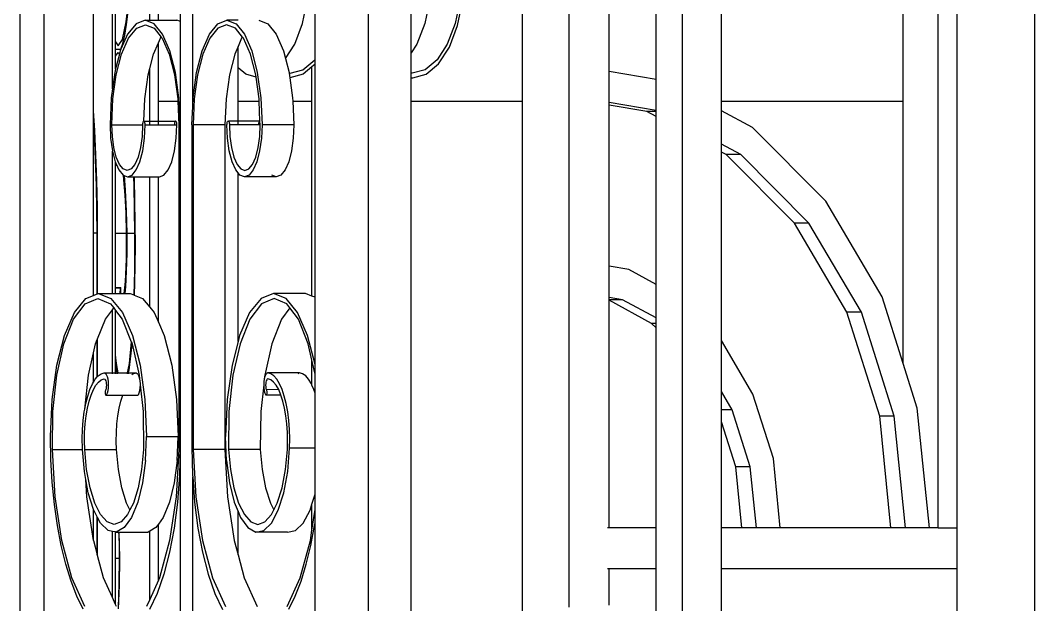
# Model space of a CAD drawing. Header units: millimetres. Extents: x 173236 to 801264, y -94969 to 615039.
# Drawn here: x 444954.6 to 445213.3, y -2252.3 to -2103.2 of the extents above; entities that cross this region are included whole.
import ezdxf

# ---------------------------------------------------------------- set-up
doc = ezdxf.new("R2010")
doc.units = ezdxf.units.MM
doc.header["$MEASUREMENT"] = 0
doc.layers.add('VOX-A-STAIRS-STEPS', color=140, linetype='Continuous')
doc.layers.add('VOX-A-WALL-PATT', color=233, linetype='Continuous')

# ---------------------------------------------------------------- blocks, each defined once
blk = doc.blocks.new('SSS')
at = {"layer": 'VOX-A-WALL-PATT'}
for p, q in [((383261.63, -3131.71), (383261.63, -2217.67)), ((383279.08, -2544.3), (383279.08, -2260.24)), ((383288.59, -2526.8), (383288.59, -2276.46)), ((383299.55, -2548.8), (383299.55, -2295.14)), ((383255.58, -2547.44), (383255.58, -2347.44)), ((383344.41, -3280.85), (383344.41, -2355.42)), ((383395.58, -2676.47), (383395.58, -2407.73)), ((383405.77, -2539.84), (383405.77, -2417.85)), ((383417.76, -2541.9), (383417.76, -2429.63)), ((383424.52, -2700.73), (383424.52, -2434.82)), ((383434.44, -2547.44), (383434.44, -2442.42)), ((383383.71, -2547.44), (383383.71, -2464.79)), ((383290.81, -2526.8), (383290.81, -2467.7)), ((383296.4, -2527.14), (383296.4, -2471.13)), ((383480.78, -2547.44), (383480.78, -2477.94)), ((383489.68, -2656.25), (383489.68, -2484.77)), ((383494.58, -2656.25), (383494.58, -2491.42)), ((383514.34, -3297.44), (383514.34, -2504.56)), ((383279.89, -2532.3), (383279.89, -2508.23)), ((383330.77, -2536.82), (383330.77, -2514.84)), ((383355.3, -2535.12), (383355.3, -2515.79)), ((383274.24, -2549.94), (383274.24, -2518.35)), ((383282.59, -2527.17), (383283.44, -2519.89)), ((383327.6, -2527.58), (383328.86, -2521.44)), ((383360.04, -2521.44), (383358.77, -2527.58)), ((383367.78, -2521.44), (383366.51, -2527.58)), ((383367.12, -2528.17), (383368.44, -2521.74)), ((383282.68, -2527.87), (383283.11, -2524.57)), ((383281.61, -2531.73), (383282.59, -2527.17)), ((383282.23, -2530.58), (383282.68, -2527.87)), ((383285.09, -2527.71), (383282.93, -2530.37)), ((383287.41, -2526.8), (383285.09, -2527.71)), ((383285.26, -2528.83), (383287.48, -2527.96)), ((383289.72, -2527.71), (383287.41, -2526.8)), ((383287.41, -2526.8), (383288.59, -2526.8)), ((383287.48, -2527.96), (383289.69, -2528.83)), ((383288.59, -2526.8), (383290.81, -2526.8)), ((383291.88, -2530.37), (383289.72, -2527.71)), ((383290.81, -2526.8), (383295.51, -2526.8)), ((383296.4, -2527.14), (383295.51, -2526.8)), ((383296.4, -2553.45), (383296.4, -2527.14)), ((383303.81, -2530.37), (383305.97, -2527.71)), ((383305.97, -2527.71), (383308.29, -2526.8)), ((383308.21, -2527.96), (383306, -2528.83)), ((383310.43, -2528.83), (383308.21, -2527.96)), ((383308.29, -2526.8), (383310.6, -2527.71)), ((383311.13, -2526.8), (383308.29, -2526.8)), ((383310.6, -2527.71), (383312.76, -2530.37)), ((383316.39, -2526.8), (383318.71, -2527.71)), ((383318.71, -2527.71), (383320.87, -2530.37)), ((383325.59, -2532.86), (383327.6, -2527.58)), ((383358.77, -2527.58), (383356.76, -2532.86)), ((383366.51, -2527.58), (383364.5, -2532.86)), ((383282.93, -2530.37), (383281.26, -2534.14)), ((383281.76, -2532.69), (383282.23, -2530.58)), ((383283.2, -2531.38), (383285.26, -2528.83)), ((383289.69, -2528.83), (383291.53, -2531.1)), ((383293.73, -2534.6), (383291.88, -2530.37)), ((383301.96, -2534.6), (383303.81, -2530.37)), ((383306, -2528.83), (383303.94, -2531.38)), ((383312.27, -2531.1), (383310.43, -2528.83)), ((383312.76, -2530.37), (383314.61, -2534.6)), ((383320.87, -2530.37), (383322.72, -2534.6)), ((383365.02, -2533.69), (383367.12, -2528.17)), ((383279.89, -2532.3), (383280.56, -2533.28)), ((383279.89, -2534.14), (383279.89, -2532.3)), ((383280.56, -2533.28), (383281.61, -2531.73)), ((383281.26, -2534.14), (383281.76, -2532.69)), ((383281.43, -2535.43), (383283.2, -2531.38)), ((383289.53, -2535.43), (383290.81, -2532.52)), ((383290.81, -2532.52), (383291.31, -2531.38)), ((383290.81, -2547.44), (383290.81, -2532.52)), ((383291.31, -2531.38), (383291.53, -2531.1)), ((383291.53, -2531.1), (383291.76, -2531.38)), ((383291.76, -2531.38), (383293.53, -2535.43)), ((383303.94, -2531.38), (383302.17, -2535.43)), ((383312.04, -2531.38), (383311.13, -2533.47)), ((383312.27, -2531.1), (383312.04, -2531.38)), ((383312.49, -2531.38), (383312.27, -2531.1)), ((383314.26, -2535.43), (383312.49, -2531.38)), ((383323.21, -2536.53), (383325.59, -2532.86)), ((383356.76, -2532.86), (383355.3, -2535.12)), ((383364.5, -2532.86), (383361.88, -2536.91)), ((383279.89, -2534.14), (383281.26, -2534.14)), ((383279.89, -2535.99), (383279.89, -2534.14)), ((383279.89, -2535.99), (383280.56, -2535)), ((383280.86, -2535.46), (383279.89, -2539.22)), ((383280.07, -2540.7), (383281.43, -2535.43)), ((383280.56, -2535), (383280.86, -2535.46)), ((383281.08, -2534.6), (383280.86, -2535.46)), ((383281.26, -2534.14), (383281.08, -2534.6)), ((383288.59, -2539.09), (383289.53, -2535.43)), ((383293.53, -2535.43), (383294.89, -2540.7)), ((383295.15, -2540.12), (383293.73, -2534.6)), ((383300.54, -2540.12), (383301.96, -2534.6)), ((383302.17, -2535.43), (383300.81, -2540.7)), ((383310.27, -2535.43), (383308.91, -2540.7)), ((383311.13, -2533.47), (383310.27, -2535.43)), ((383311.13, -2538.93), (383311.13, -2533.47)), ((383315.62, -2540.7), (383314.26, -2535.43)), ((383314.61, -2534.6), (383316.03, -2540.12)), ((383322.72, -2534.6), (383323.21, -2536.53)), ((383355.3, -2540.26), (383355.3, -2535.12)), ((383362.28, -2537.92), (383365.02, -2533.69)), ((383279.89, -2539.22), (383279.89, -2535.99)), ((383323.21, -2536.53), (383324.14, -2540.12)), ((383327.66, -2539.46), (383330.71, -2536.91)), ((383330.77, -2538.03), (383329.96, -2538.7)), ((383330.71, -2536.91), (383330.77, -2536.82)), ((383330.77, -2538.03), (383330.77, -2536.82)), ((383330.77, -2597.46), (383330.77, -2538.03)), ((383361.88, -2536.91), (383358.83, -2539.46)), ((383359.09, -2540.58), (383362.28, -2537.92)), ((383279.66, -2540.12), (383279.08, -2544.3)), ((383279.22, -2546.85), (383280.07, -2540.7)), ((383279.89, -2539.22), (383279.66, -2540.12)), ((383287.32, -2546.85), (383288.18, -2540.7)), ((383288.18, -2540.7), (383288.59, -2539.09)), ((383288.59, -2552.5), (383288.59, -2539.09)), ((383294.89, -2540.7), (383295.74, -2546.85)), ((383296.05, -2546.55), (383295.15, -2540.12)), ((383299.65, -2546.55), (383300.54, -2540.12)), ((383300.81, -2540.7), (383299.95, -2546.85)), ((383308.91, -2540.7), (383308.06, -2546.85)), ((383313.11, -2540.58), (383311.13, -2538.93)), ((383311.13, -2547.44), (383311.13, -2538.93)), ((383315.7, -2541.27), (383313.11, -2540.58)), ((383315.7, -2541.27), (383315.62, -2540.7)), ((383316.03, -2540.12), (383316.93, -2546.55)), ((383324.14, -2540.12), (383324.16, -2540.27)), ((383324.16, -2540.27), (383324.38, -2540.33)), ((383324.16, -2540.27), (383324.33, -2541.48)), ((383327.7, -2540.58), (383324.33, -2541.48)), ((383324.38, -2540.33), (383327.66, -2539.46)), ((383329.96, -2538.7), (383327.7, -2540.58)), ((383329.96, -2547.44), (383329.96, -2538.7)), ((383355.56, -2540.33), (383355.3, -2540.26)), ((383355.3, -2541.4), (383355.3, -2540.26)), ((383358.83, -2539.46), (383355.56, -2540.33)), ((383355.66, -2541.49), (383359.09, -2540.58)), ((383417.76, -2541.9), (383405.77, -2539.84)), ((383405.77, -2547.79), (383405.77, -2539.84)), ((383316.48, -2546.85), (383315.7, -2541.27)), ((383324.33, -2541.48), (383325.03, -2546.55)), ((383355.3, -2541.4), (383355.66, -2541.49)), ((383355.3, -2541.49), (383355.3, -2541.4)), ((383355.3, -2541.49), (383355.66, -2541.49)), ((383355.3, -2547.44), (383355.3, -2541.49)), ((383417.76, -2549.85), (383417.76, -2541.9)), ((383279.08, -2544.3), (383278.77, -2546.55)), ((383255.58, -2985.86), (383255.58, -2547.44)), ((383278.77, -2546.55), (383278.46, -2553.45)), ((383278.92, -2553.45), (383279.22, -2546.85)), ((383287.09, -2552.5), (383287.32, -2546.85)), ((383290.81, -2547.44), (383295.77, -2547.44)), ((383290.81, -2552.5), (383290.81, -2547.44)), ((383295.74, -2546.85), (383295.77, -2547.44)), ((383295.77, -2547.44), (383296.03, -2553.45)), ((383296.35, -2553.45), (383296.05, -2546.55)), ((383299.55, -2548.8), (383299.65, -2546.55)), ((383299.95, -2546.85), (383299.66, -2553.45)), ((383308.06, -2546.85), (383307.77, -2553.45)), ((383311.13, -2547.44), (383316.5, -2547.44)), ((383311.13, -2552.5), (383311.13, -2547.44)), ((383316.5, -2547.44), (383316.48, -2546.85)), ((383316.71, -2552.5), (383316.5, -2547.44)), ((383316.93, -2546.55), (383317.23, -2553.45)), ((383325.03, -2546.55), (383325.07, -2547.44)), ((383325.07, -2547.44), (383329.96, -2547.44)), ((383325.07, -2547.44), (383325.34, -2553.45)), ((383329.96, -2597.15), (383329.96, -2547.44)), ((383355.3, -2547.44), (383383.71, -2547.44)), ((383355.3, -2719.11), (383355.3, -2547.44)), ((383383.71, -2685.9), (383383.71, -2547.44)), ((383417.76, -2549.85), (383405.77, -2547.79)), ((383405.77, -2548.43), (383405.77, -2547.79)), ((383415.35, -2550.08), (383405.77, -2548.43)), ((383405.77, -2589.54), (383405.77, -2548.43)), ((383434.44, -2547.44), (383480.78, -2547.44)), ((383434.44, -2549.87), (383434.44, -2547.44)), ((383480.78, -2614.36), (383480.78, -2547.44)), ((383274.58, -2554.93), (383274.24, -2549.94)), ((383274.24, -2553.13), (383274.24, -2549.94)), ((383299.34, -2553.45), (383299.55, -2548.8)), ((383417.76, -2551.38), (383415.35, -2550.08)), ((383417.76, -2550.08), (383415.35, -2550.08)), ((383417.76, -2550.08), (383417.76, -2549.85)), ((383417.76, -2551.38), (383417.76, -2550.08)), ((383442.38, -2554.17), (383434.44, -2549.87)), ((383434.44, -2558.4), (383434.44, -2549.87)), ((383274.58, -2557.92), (383274.24, -2553.13)), ((383274.24, -2581.13), (383274.24, -2553.13)), ((383278.46, -2553.45), (383278.61, -2556.89)), ((383278.92, -2553.45), (383286.77, -2553.45)), ((383279.06, -2556.47), (383278.92, -2553.45)), ((383286.77, -2553.45), (383286.63, -2556.47)), ((383286.78, -2553.2), (383286.77, -2553.45)), ((383286.81, -2552.97), (383286.78, -2553.2)), ((383286.86, -2552.77), (383286.81, -2552.97)), ((383286.93, -2552.62), (383286.86, -2552.77)), ((383287, -2552.53), (383286.93, -2552.62)), ((383287.09, -2552.5), (383287, -2552.53)), ((383287.17, -2552.53), (383287.09, -2552.5)), ((383287.25, -2552.62), (383287.17, -2552.53)), ((383287.17, -2552.53), (383288.59, -2552.53)), ((383287.31, -2552.77), (383287.25, -2552.62)), ((383287.25, -2556.89), (383287.41, -2553.45)), ((383287.36, -2552.97), (383287.31, -2552.77)), ((383287.4, -2553.2), (383287.36, -2552.97)), ((383287.41, -2553.45), (383287.4, -2553.2)), ((383287.41, -2553.45), (383288.59, -2553.45)), ((383288.59, -2553.45), (383288.59, -2552.53)), ((383288.59, -2552.53), (383290.81, -2552.53)), ((383288.59, -2553.45), (383290.81, -2553.45)), ((383290.81, -2553.45), (383290.81, -2552.53)), ((383290.81, -2552.53), (383295.11, -2552.53)), ((383290.81, -2553.45), (383294.87, -2553.45)), ((383294.88, -2553.2), (383294.87, -2553.45)), ((383294.87, -2553.45), (383295.51, -2553.45)), ((383294.92, -2552.97), (383294.88, -2553.2)), ((383294.97, -2552.77), (383294.92, -2552.97)), ((383295.03, -2552.62), (383294.97, -2552.77)), ((383295.11, -2552.53), (383295.03, -2552.62)), ((383295.11, -2552.53), (383295.19, -2552.5)), ((383295.28, -2552.53), (383295.19, -2552.5)), ((383295.35, -2552.62), (383295.28, -2552.53)), ((383295.42, -2552.77), (383295.35, -2552.62)), ((383295.36, -2556.89), (383295.51, -2553.45)), ((383295.47, -2552.97), (383295.42, -2552.77)), ((383295.5, -2553.2), (383295.47, -2552.97)), ((383295.51, -2553.45), (383295.5, -2553.2)), ((383296.03, -2553.45), (383296.03, -2636.3)), ((383296.35, -2553.45), (383296.35, -2635.81)), ((383296.35, -2553.45), (383296.4, -2553.45)), ((383296.4, -2635.81), (383296.4, -2553.45)), ((383299.34, -2553.45), (383299.34, -2635.81)), ((383299.66, -2553.45), (383299.66, -2636.3)), ((383307.77, -2553.45), (383299.66, -2553.45)), ((383307.77, -2553.45), (383307.77, -2636.3)), ((383308.29, -2553.45), (383308.3, -2553.2)), ((383308.44, -2556.89), (383308.29, -2553.45)), ((383308.3, -2553.2), (383308.33, -2552.97)), ((383308.33, -2552.97), (383308.38, -2552.77)), ((383308.38, -2552.77), (383308.45, -2552.62)), ((383308.45, -2552.62), (383308.52, -2552.53)), ((383308.52, -2552.53), (383308.61, -2552.5)), ((383308.61, -2552.5), (383308.69, -2552.53)), ((383308.69, -2552.53), (383308.77, -2552.62)), ((383311.13, -2552.53), (383308.69, -2552.53)), ((383308.77, -2552.62), (383308.83, -2552.77)), ((383308.83, -2552.77), (383308.88, -2552.97)), ((383308.88, -2552.97), (383308.91, -2553.2)), ((383308.91, -2553.2), (383308.93, -2553.45)), ((383308.93, -2553.45), (383309.06, -2556.47)), ((383311.13, -2553.45), (383308.93, -2553.45)), ((383311.13, -2553.45), (383311.13, -2552.53)), ((383316.63, -2552.53), (383311.13, -2552.53)), ((383316.39, -2553.45), (383311.13, -2553.45)), ((383316.39, -2553.45), (383316.4, -2553.2)), ((383316.77, -2553.45), (383316.39, -2553.45)), ((383316.4, -2553.2), (383316.44, -2552.97)), ((383316.44, -2552.97), (383316.49, -2552.77)), ((383316.49, -2552.77), (383316.55, -2552.62)), ((383316.55, -2552.62), (383316.63, -2552.53)), ((383316.63, -2552.53), (383316.71, -2552.5)), ((383316.64, -2556.47), (383316.77, -2553.45)), ((383316.77, -2553.45), (383316.71, -2552.5)), ((383317.23, -2553.45), (383317.08, -2556.89)), ((383325.34, -2553.45), (383317.23, -2553.45)), ((383325.34, -2553.45), (383325.19, -2556.89)), ((383417.76, -2594.18), (383417.76, -2551.38)), ((383274.88, -2561.08), (383274.58, -2554.93)), ((383279.45, -2559.29), (383279.06, -2556.47)), ((383286.63, -2556.47), (383286.24, -2559.29)), ((383309.06, -2556.47), (383309.45, -2559.29)), ((383316.24, -2559.29), (383316.64, -2556.47)), ((383461.05, -2572.9), (383442.38, -2554.17)), ((383275.01, -2569.07), (383274.58, -2557.92)), ((383278.61, -2556.89), (383279.06, -2560.11)), ((383286.81, -2560.11), (383287.25, -2556.89)), ((383294.91, -2560.11), (383295.36, -2556.89)), ((383308.89, -2560.11), (383308.44, -2556.89)), ((383317.08, -2556.89), (383316.63, -2560.11)), ((383325.19, -2556.89), (383324.74, -2560.11)), ((383439.33, -2561.06), (383434.44, -2558.4)), ((383434.44, -2560.41), (383434.44, -2558.4)), ((383275.1, -2567.68), (383274.88, -2561.08)), ((383279.06, -2560.11), (383279.08, -2560.18)), ((383279.08, -2596.49), (383279.08, -2560.18)), ((383279.08, -2560.18), (383279.77, -2562.87)), ((383280.07, -2561.71), (383279.45, -2559.29)), ((383280.88, -2563.56), (383280.07, -2561.71)), ((383285.62, -2561.71), (383284.81, -2563.56)), ((383286.24, -2559.29), (383285.62, -2561.71)), ((383286.1, -2562.87), (383286.81, -2560.11)), ((383294.2, -2562.87), (383294.91, -2560.11)), ((383309.6, -2562.87), (383308.89, -2560.11)), ((383309.45, -2559.29), (383310.07, -2561.71)), ((383310.07, -2561.71), (383310.89, -2563.56)), ((383314.81, -2563.56), (383315.62, -2561.71)), ((383315.62, -2561.71), (383316.24, -2559.29)), ((383316.63, -2560.11), (383315.92, -2562.87)), ((383324.74, -2560.11), (383324.03, -2562.87)), ((383435.62, -2561.06), (383434.44, -2560.41)), ((383434.44, -2608.52), (383434.44, -2560.41)), ((383453.04, -2578.53), (383435.62, -2561.06)), ((383439.33, -2561.06), (383435.62, -2561.06)), ((383456.75, -2578.53), (383439.33, -2561.06)), ((383279.77, -2562.87), (383279.89, -2563.14)), ((383279.89, -2564), (383279.89, -2563.14)), ((383279.89, -2563.14), (383280.02, -2563.44)), ((383279.89, -2564), (383280.02, -2563.44)), ((383279.89, -2581.13), (383279.89, -2564)), ((383280.02, -2563.44), (383280.7, -2564.98)), ((383281.83, -2564.73), (383280.88, -2563.56)), ((383284.81, -2563.56), (383283.86, -2564.73)), ((383285.17, -2564.98), (383286.1, -2562.87)), ((383293.28, -2564.98), (383294.2, -2562.87)), ((383310.52, -2564.98), (383309.6, -2562.87)), ((383310.89, -2563.56), (383311.83, -2564.73)), ((383313.86, -2564.73), (383314.81, -2563.56)), ((383315.92, -2562.87), (383315, -2564.98)), ((383324.03, -2562.87), (383323.1, -2564.98)), ((383280.7, -2564.98), (383281.78, -2566.32)), ((383281.78, -2566.32), (383281.93, -2567.47)), ((383281.78, -2566.32), (383282.06, -2566.43)), ((383282.85, -2565.13), (383281.83, -2564.73)), ((383282.06, -2566.43), (383282.36, -2570.13)), ((383282.06, -2566.43), (383282.93, -2566.77)), ((383283.86, -2564.73), (383282.85, -2565.13)), ((383282.93, -2566.77), (383284.09, -2566.32)), ((383282.93, -2566.77), (383284.45, -2566.77)), ((383284.09, -2566.32), (383285.17, -2564.98)), ((383284.45, -2566.77), (383284.54, -2569.07)), ((383284.45, -2566.77), (383284.57, -2566.77)), ((383284.57, -2566.77), (383284.59, -2567.14)), ((383284.57, -2566.77), (383288.59, -2566.77)), ((383288.59, -2599.98), (383288.59, -2566.77)), ((383288.59, -2566.77), (383290.81, -2566.77)), ((383290.81, -2603.84), (383290.81, -2566.77)), ((383290.81, -2566.77), (383291.04, -2566.77)), ((383291.04, -2566.77), (383292.2, -2566.32)), ((383292.2, -2566.32), (383293.28, -2564.98)), ((383311.13, -2565.73), (383310.52, -2564.98)), ((383311.13, -2608.76), (383311.13, -2565.73)), ((383311.6, -2566.32), (383311.13, -2565.73)), ((383312.76, -2566.77), (383311.6, -2566.32)), ((383311.83, -2564.73), (383312.85, -2565.13)), ((383313.92, -2566.32), (383312.76, -2566.77)), ((383320.87, -2566.77), (383312.76, -2566.77)), ((383312.85, -2565.13), (383313.86, -2564.73)), ((383315, -2564.98), (383313.92, -2566.32)), ((383320.87, -2566.77), (383319.71, -2566.32)), ((383322.02, -2566.32), (383320.87, -2566.77)), ((383323.1, -2564.98), (383322.02, -2566.32)), ((383275.19, -2581.13), (383275.01, -2569.07)), ((383275.23, -2574.57), (383275.1, -2567.68)), ((383281.93, -2567.47), (383282.24, -2571.37)), ((383284.54, -2569.07), (383284.72, -2581.13)), ((383284.59, -2567.14), (383284.73, -2572.78)), ((383282.24, -2571.37), (383282.47, -2576.01)), ((383282.36, -2570.13), (383282.61, -2575.51)), ((383275.27, -2581.62), (383275.23, -2574.57)), ((383284.73, -2572.78), (383284.82, -2578.57)), ((383475.38, -2597.32), (383461.05, -2572.9)), ((383282.47, -2576.01), (383282.59, -2581.13)), ((383282.61, -2575.51), (383282.74, -2581.13)), ((383284.82, -2578.57), (383284.85, -2584.44)), ((383466.4, -2601.29), (383453.04, -2578.53)), ((383456.75, -2578.53), (383453.04, -2578.53)), ((383470.11, -2601.29), (383456.75, -2578.53)), ((383275.19, -2581.13), (383274.24, -2581.13)), ((383274.24, -2596.99), (383274.24, -2581.13)), ((383275.19, -2596.61), (383275.19, -2581.13)), ((383275.27, -2596.58), (383275.27, -2581.62)), ((383279.89, -2581.13), (383282.59, -2581.13)), ((383279.89, -2594.99), (383279.89, -2581.13)), ((383282.59, -2581.13), (383282.61, -2583.31)), ((383282.74, -2581.13), (383284.72, -2581.13)), ((383282.74, -2581.13), (383282.74, -2581.44)), ((383282.74, -2581.44), (383282.75, -2583.83)), ((383284.72, -2581.13), (383284.69, -2590.83)), ((383282.61, -2583.31), (383282.6, -2585.5)), ((383282.75, -2583.83), (383282.74, -2586.21)), ((383284.85, -2584.44), (383284.74, -2593.89)), ((383282.6, -2585.5), (383282.56, -2587.65)), ((383282.74, -2586.21), (383282.69, -2588.54)), ((383282.5, -2589.72), (383282.41, -2591.67)), ((383282.56, -2587.65), (383282.5, -2589.72)), ((383282.69, -2588.54), (383282.62, -2590.77)), ((383410.79, -2590.41), (383405.77, -2589.54)), ((383405.77, -2597.5), (383405.77, -2589.54)), ((383282.41, -2591.67), (383282.3, -2593.45)), ((383282.62, -2590.77), (383282.52, -2592.86)), ((383284.69, -2590.83), (383284.52, -2596.86)), ((383417.76, -2594.18), (383410.79, -2590.41)), ((383279.89, -2594.99), (383281.18, -2594.99)), ((383279.89, -2595.01), (383279.89, -2594.99)), ((383279.89, -2595.01), (383281.17, -2595.01)), ((383279.89, -2596.49), (383279.89, -2595.01)), ((383281.11, -2595.49), (383281.17, -2595.01)), ((383281.18, -2594.99), (383281.17, -2595.01)), ((383281.2, -2595.01), (383281.18, -2594.99)), ((383281.22, -2595.08), (383281.2, -2595.01)), ((383281.23, -2595.19), (383281.22, -2595.08)), ((383281.24, -2595.34), (383281.23, -2595.19)), ((383281.25, -2595.51), (383281.24, -2595.34)), ((383282.17, -2595.04), (383282.02, -2596.41)), ((383282.3, -2593.45), (383282.17, -2595.04)), ((383282.39, -2594.77), (383282.25, -2596.46)), ((383282.52, -2592.86), (383282.39, -2594.77)), ((383284.74, -2593.89), (383284.63, -2596.9)), ((383417.76, -2602.72), (383417.76, -2594.18)), ((383269.37, -2601.38), (383272.33, -2597.74)), ((383272.14, -2599.09), (383275.37, -2597.74)), ((383272.33, -2597.74), (383274.24, -2596.99)), ((383274.24, -2596.99), (383275.19, -2596.61)), ((383275.19, -2596.61), (383275.27, -2596.58)), ((383275.27, -2596.58), (383275.5, -2596.49)), ((383275.37, -2597.74), (383278.6, -2599.09)), ((383275.5, -2596.49), (383278.67, -2597.74)), ((383275.5, -2596.49), (383279.08, -2596.49)), ((383278.67, -2597.74), (383281.62, -2601.38)), ((383279.08, -2596.49), (383279.89, -2596.49)), ((383279.89, -2596.49), (383281.06, -2596.49)), ((383281.06, -2596.49), (383281.07, -2596.12)), ((383281.06, -2596.49), (383281.2, -2596.49)), ((383281.07, -2596.12), (383281.11, -2595.49)), ((383281.2, -2596.4), (383281.22, -2596.33)), ((383281.2, -2596.49), (383281.2, -2596.4)), ((383281.2, -2596.49), (383282.01, -2596.49)), ((383281.22, -2596.33), (383281.23, -2596.21)), ((383281.23, -2596.21), (383281.24, -2596.06)), ((383281.24, -2596.06), (383281.25, -2595.89)), ((383281.25, -2595.7), (383281.25, -2595.51)), ((383281.25, -2595.89), (383281.25, -2595.7)), ((383282.02, -2596.41), (383282.01, -2596.49)), ((383282.01, -2596.49), (383282.24, -2596.49)), ((383282.25, -2596.46), (383282.24, -2596.49)), ((383282.24, -2596.49), (383283.6, -2596.49)), ((383283.6, -2596.49), (383284.52, -2596.86)), ((383284.52, -2596.86), (383284.63, -2596.9)), ((383284.63, -2596.9), (383286.77, -2597.74)), ((383286.77, -2597.74), (383288.59, -2599.98)), ((383317.02, -2597.74), (383314.07, -2601.38)), ((383320.2, -2596.49), (383317.02, -2597.74)), ((383320.32, -2597.74), (383317.09, -2599.09)), ((383323.37, -2597.74), (383320.2, -2596.49)), ((383328.3, -2596.49), (383320.2, -2596.49)), ((383323.55, -2599.09), (383320.32, -2597.74)), ((383326.32, -2601.38), (383323.37, -2597.74)), ((383329.96, -2597.15), (383328.3, -2596.49)), ((383330.77, -2597.46), (383329.96, -2597.15)), ((383330.77, -2614.59), (383330.77, -2597.46)), ((383409.22, -2598.09), (383405.77, -2597.5)), ((383405.77, -2598.09), (383405.77, -2597.5)), ((383480.78, -2614.36), (383475.38, -2597.32)), ((383269.17, -2603.05), (383272.14, -2599.09)), ((383278.6, -2599.09), (383279.43, -2600.19)), ((383279.08, -2600.65), (383279.43, -2600.19)), ((383279.43, -2600.19), (383279.89, -2600.81)), ((383288.59, -2599.98), (383289.73, -2601.38)), ((383317.09, -2599.09), (383314.12, -2603.05)), ((383324.37, -2600.19), (383322.22, -2603.05)), ((383324.37, -2600.19), (383323.55, -2599.09)), ((383326.53, -2603.05), (383324.37, -2600.19)), ((383409.22, -2598.09), (383405.77, -2598.09)), ((383405.77, -2598.23), (383405.77, -2598.09)), ((383416.61, -2604.11), (383405.77, -2598.23)), ((383405.77, -2656.25), (383405.77, -2598.23)), ((383417.76, -2602.72), (383409.22, -2598.09)), ((383266.67, -2609.3), (383269.17, -2603.05)), ((383266.84, -2607.18), (383269.37, -2601.38)), ((383275.27, -2608.06), (383277.27, -2603.05)), ((383277.27, -2603.05), (383279.08, -2600.65)), ((383279.08, -2616.75), (383279.08, -2600.65)), ((383279.89, -2612.14), (383279.89, -2600.81)), ((383279.89, -2600.81), (383281.58, -2603.05)), ((383281.58, -2603.05), (383283.89, -2608.85)), ((383281.62, -2601.38), (383284.16, -2607.18)), ((383289.73, -2601.38), (383290.81, -2603.84)), ((383314.07, -2601.38), (383311.53, -2607.18)), ((383314.12, -2603.05), (383311.62, -2609.3)), ((383322.22, -2603.05), (383319.73, -2609.3)), ((383328.86, -2607.18), (383326.32, -2601.38)), ((383329.02, -2609.3), (383326.53, -2603.05)), ((383417.76, -2604.11), (383417.76, -2602.72)), ((383474.8, -2627.8), (383466.4, -2601.29)), ((383470.11, -2601.29), (383466.4, -2601.29)), ((383478.51, -2627.8), (383470.11, -2601.29)), ((383290.81, -2603.84), (383292.27, -2607.18)), ((383417.76, -2604.11), (383416.61, -2604.11)), ((383417.76, -2605.26), (383416.61, -2604.11)), ((383417.76, -2605.26), (383417.76, -2604.11)), ((383417.76, -2656.25), (383417.76, -2605.26)), ((383264.89, -2614.74), (383266.84, -2607.18)), ((383274.78, -2609.3), (383275.19, -2608.26)), ((383275.19, -2608.26), (383275.27, -2608.06)), ((383275.19, -2617.78), (383275.19, -2608.26)), ((383275.27, -2617.68), (383275.27, -2608.06)), ((383284.16, -2607.18), (383286.11, -2614.74)), ((383292.27, -2607.18), (383294.21, -2614.74)), ((383311.53, -2607.18), (383311.13, -2608.76)), ((383330.77, -2614.59), (383328.86, -2607.18)), ((383264.86, -2617.36), (383266.67, -2609.3)), ((383274.24, -2611.67), (383274.78, -2609.3)), ((383283.92, -2610.25), (383283.27, -2616.05)), ((383283.89, -2608.85), (383283.32, -2614.38)), ((383283.89, -2608.85), (383284, -2609.12)), ((383284, -2609.12), (383283.92, -2610.25)), ((383284, -2609.12), (383284.07, -2609.3)), ((383284.07, -2609.3), (383285.89, -2617.36)), ((383311.13, -2608.76), (383309.59, -2614.74)), ((383311.62, -2609.3), (383309.8, -2617.36)), ((383319.73, -2609.3), (383317.91, -2617.36)), ((383329.96, -2613.48), (383329.02, -2609.3)), ((383442.45, -2622.17), (383434.44, -2608.52)), ((383434.44, -2621.47), (383434.44, -2608.52)), ((383272.96, -2617.36), (383274.24, -2611.67)), ((383274.24, -2619.09), (383274.24, -2611.67)), ((383280.12, -2614.38), (383279.89, -2612.14)), ((383279.89, -2614.11), (383279.89, -2612.14)), ((383263.67, -2623.54), (383264.89, -2614.74)), ((383280.11, -2616.05), (383279.89, -2614.11)), ((383279.89, -2616.75), (383279.89, -2614.11)), ((383280.26, -2616.75), (383280.11, -2616.05)), ((383280.58, -2616.75), (383280.12, -2614.38)), ((383283.32, -2614.38), (383282.86, -2616.75)), ((383283.27, -2616.05), (383283.12, -2616.75)), ((383286.11, -2614.74), (383287.33, -2623.54)), ((383294.21, -2614.74), (383295.44, -2623.54)), ((383309.59, -2614.74), (383308.36, -2623.54)), ((383329.96, -2619.85), (383329.96, -2613.48)), ((383330.77, -2617.04), (383329.96, -2613.48)), ((383330.77, -2617.04), (383330.77, -2614.59)), ((383484.38, -2625.75), (383480.78, -2614.36)), ((383263.86, -2626.6), (383264.86, -2617.36)), ((383272.02, -2626.01), (383272.96, -2617.36)), ((383274.24, -2619.09), (383274.68, -2618.37)), ((383274.68, -2618.37), (383275.19, -2617.78)), ((383275.19, -2617.78), (383275.27, -2617.68)), ((383275.27, -2617.68), (383275.43, -2617.51)), ((383275.43, -2617.51), (383276.21, -2616.96)), ((383275.53, -2619.08), (383276.24, -2618.54)), ((383276.21, -2616.96), (383277.01, -2616.75)), ((383276.24, -2618.54), (383276.97, -2618.3)), ((383276.97, -2618.3), (383277.12, -2618.34)), ((383277.01, -2616.75), (383277.27, -2616.86)), ((383277.01, -2616.75), (383279.08, -2616.75)), ((383277.12, -2618.34), (383277.25, -2618.49)), ((383277.25, -2618.49), (383277.36, -2618.74)), ((383277.27, -2616.86), (383277.52, -2617.16)), ((383277.52, -2617.16), (383277.73, -2617.64)), ((383277.73, -2617.64), (383277.89, -2618.27)), ((383277.89, -2618.27), (383277.99, -2619)), ((383279.08, -2616.96), (383279.08, -2616.75)), ((383279.08, -2616.75), (383279.89, -2616.75)), ((383279.89, -2616.75), (383280.26, -2616.75)), ((383279.89, -2616.96), (383279.89, -2616.75)), ((383280.3, -2616.96), (383280.26, -2616.75)), ((383280.26, -2616.75), (383280.58, -2616.75)), ((383280.62, -2616.96), (383280.58, -2616.75)), ((383280.58, -2616.75), (383282.86, -2616.75)), ((383282.86, -2616.75), (383282.82, -2616.96)), ((383282.86, -2616.75), (383283.12, -2616.75)), ((383283.12, -2616.75), (383283.08, -2616.96)), ((383283.12, -2616.75), (383285.11, -2616.75)), ((383284.03, -2617.16), (383284.31, -2616.96)), ((383284.31, -2616.96), (383285.11, -2616.75)), ((383285.11, -2616.75), (383285.38, -2616.86)), ((383285.38, -2616.86), (383285.62, -2617.16)), ((383285.62, -2617.16), (383285.83, -2617.64)), ((383285.83, -2617.64), (383285.98, -2618.22)), ((383285.89, -2617.36), (383285.98, -2618.22)), ((383285.98, -2618.22), (383286.12, -2619.47)), ((383309.8, -2617.36), (383308.8, -2626.6)), ((383317.8, -2618.27), (383317.7, -2619)), ((383317.82, -2618.22), (383317.8, -2618.27)), ((383317.91, -2617.36), (383317.82, -2618.22)), ((383317.97, -2617.64), (383317.82, -2618.22)), ((383318.18, -2617.16), (383317.97, -2617.64)), ((383318.42, -2616.86), (383318.18, -2617.16)), ((383318.45, -2618.49), (383318.33, -2618.74)), ((383318.69, -2616.75), (383318.42, -2616.86)), ((383318.58, -2618.34), (383318.45, -2618.49)), ((383318.72, -2618.3), (383318.58, -2618.34)), ((383326.79, -2616.75), (383318.69, -2616.75)), ((383319.48, -2616.96), (383318.69, -2616.75)), ((383319.45, -2618.54), (383318.72, -2618.3)), ((383320.16, -2619.08), (383319.45, -2618.54)), ((383320.27, -2617.51), (383319.48, -2616.96)), ((383321.01, -2618.37), (383320.27, -2617.51)), ((383321.71, -2619.53), (383321.01, -2618.37)), ((383326.53, -2616.86), (383326.44, -2616.96)), ((383326.79, -2616.75), (383326.53, -2616.86)), ((383327.59, -2616.96), (383326.79, -2616.75)), ((383328.37, -2617.51), (383327.59, -2616.96)), ((383329.12, -2618.37), (383328.37, -2617.51)), ((383329.82, -2619.53), (383329.12, -2618.37)), ((383330.77, -2621.88), (383330.77, -2617.04)), ((383272.77, -2622.66), (383273.34, -2620.97)), ((383273.34, -2620.97), (383273.98, -2619.53)), ((383273.64, -2622.39), (383274.21, -2621.02)), ((383273.98, -2619.53), (383274.24, -2619.09)), ((383274.21, -2621.02), (383274.85, -2619.91)), ((383274.85, -2619.91), (383275.53, -2619.08)), ((383277.28, -2621.22), (383277.24, -2621.37)), ((383277.33, -2621.1), (383277.28, -2621.22)), ((383277.39, -2621.03), (383277.33, -2621.1)), ((383277.36, -2618.74), (383277.45, -2619.07)), ((383277.47, -2620.68), (383277.39, -2621.03)), ((383277.45, -2619.07), (383277.51, -2619.45)), ((383277.52, -2620.29), (383277.47, -2620.68)), ((383277.51, -2619.45), (383277.53, -2619.87)), ((383277.53, -2619.87), (383277.52, -2620.29)), ((383277.99, -2620.57), (383277.89, -2621.31)), ((383277.99, -2619), (383278.03, -2619.79)), ((383278.03, -2619.79), (383277.99, -2620.57)), ((383286.1, -2620.57), (383286, -2621.31)), ((383286.13, -2619.79), (383286.1, -2620.57)), ((383286.12, -2619.47), (383286.13, -2619.79)), ((383286.13, -2619.79), (383286.89, -2626.6)), ((383317.67, -2619.79), (383316.91, -2626.6)), ((383317.7, -2619), (383317.67, -2619.79)), ((383317.67, -2619.79), (383317.7, -2620.57)), ((383317.7, -2620.57), (383317.8, -2621.31)), ((383318.18, -2619.45), (383318.16, -2619.87)), ((383318.16, -2619.87), (383318.17, -2620.29)), ((383318.17, -2620.29), (383318.22, -2620.68)), ((383318.24, -2619.07), (383318.18, -2619.45)), ((383318.22, -2620.68), (383318.31, -2621.03)), ((383318.33, -2618.74), (383318.24, -2619.07)), ((383321.48, -2621.02), (383318.31, -2621.03)), ((383318.31, -2621.03), (383318.36, -2621.1)), ((383318.36, -2621.1), (383318.41, -2621.22)), ((383318.41, -2621.22), (383318.45, -2621.37)), ((383320.84, -2619.91), (383320.16, -2619.08)), ((383321.48, -2621.02), (383320.84, -2619.91)), ((383322.05, -2622.39), (383321.48, -2621.02)), ((383322.35, -2620.97), (383321.71, -2619.53)), ((383322.92, -2622.66), (383322.35, -2620.97)), ((383329.96, -2619.85), (383329.82, -2619.53)), ((383330.46, -2620.97), (383329.96, -2619.85)), ((383330.77, -2621.88), (383330.46, -2620.97)), ((383263.25, -2632.99), (383263.67, -2623.54)), ((383272.29, -2624.57), (383272.77, -2622.66)), ((383273.13, -2623.98), (383273.64, -2622.39)), ((383277.22, -2621.54), (383277.21, -2621.73)), ((383277.21, -2621.73), (383277.22, -2621.92)), ((383277.24, -2621.37), (383277.22, -2621.54)), ((383277.22, -2621.92), (383277.24, -2622.09)), ((383277.24, -2622.09), (383277.28, -2622.24)), ((383277.28, -2622.24), (383277.33, -2622.35)), ((383277.33, -2622.35), (383277.39, -2622.42)), ((383277.39, -2622.42), (383277.45, -2622.44)), ((383277.45, -2622.44), (383277.52, -2622.42)), ((383277.73, -2621.93), (383277.52, -2622.42)), ((383277.52, -2622.42), (383281.73, -2622.42)), ((383277.89, -2621.31), (383277.73, -2621.93)), ((383281.24, -2623.98), (383281.73, -2622.42)), ((383281.73, -2622.42), (383285.5, -2622.42)), ((383285.5, -2622.42), (383285.56, -2622.44)), ((383285.56, -2622.44), (383285.62, -2622.42)), ((383285.83, -2621.93), (383285.62, -2622.42)), ((383286, -2621.31), (383285.83, -2621.93)), ((383287.33, -2623.54), (383287.75, -2632.99)), ((383295.44, -2623.54), (383295.85, -2632.99)), ((383308.36, -2623.54), (383307.95, -2632.99)), ((383317.8, -2621.31), (383317.97, -2621.93)), ((383317.97, -2621.93), (383318.18, -2622.42)), ((383318.24, -2622.44), (383318.18, -2622.42)), ((383318.31, -2622.42), (383318.24, -2622.44)), ((383318.36, -2622.35), (383318.31, -2622.42)), ((383322.07, -2622.42), (383318.31, -2622.42)), ((383322.07, -2622.44), (383318.31, -2622.42)), ((383318.41, -2622.24), (383318.36, -2622.35)), ((383318.45, -2622.09), (383318.41, -2622.24)), ((383318.45, -2621.37), (383318.48, -2621.54)), ((383318.47, -2621.92), (383318.45, -2622.09)), ((383318.48, -2621.73), (383318.47, -2621.92)), ((383318.48, -2621.54), (383318.48, -2621.73)), ((383322.07, -2622.42), (383322.05, -2622.39)), ((383322.07, -2622.44), (383322.07, -2622.42)), ((383322.56, -2623.98), (383322.07, -2622.44)), ((383323.4, -2624.57), (383322.92, -2622.66)), ((383330.77, -2635.99), (383330.77, -2621.88)), ((383437.18, -2626.15), (383434.44, -2621.47)), ((383434.44, -2626.15), (383434.44, -2621.47)), ((383447.66, -2638.61), (383442.45, -2622.17)), ((383271.9, -2626.66), (383272.02, -2626.01)), ((383272.02, -2626.01), (383272.29, -2624.57)), ((383272.37, -2627.71), (383272.71, -2625.76)), ((383272.71, -2625.76), (383273.13, -2623.98)), ((383280.47, -2627.71), (383280.81, -2625.76)), ((383280.81, -2625.76), (383281.24, -2623.98)), ((383322.99, -2625.76), (383322.56, -2623.98)), ((383323.32, -2627.71), (383322.99, -2625.76)), ((383323.79, -2626.66), (383323.4, -2624.57)), ((383437.18, -2626.15), (383434.44, -2626.15)), ((383434.44, -2629.19), (383434.44, -2626.15)), ((383441.78, -2640.67), (383437.18, -2626.15)), ((383487.46, -2656.25), (383484.38, -2625.75)), ((383263.75, -2636.3), (383263.86, -2626.6)), ((383271.44, -2631.22), (383271.62, -2628.89)), ((383271.62, -2628.89), (383271.9, -2626.66)), ((383272.13, -2629.78), (383272.37, -2627.71)), ((383280.23, -2629.78), (383280.47, -2627.71)), ((383286.89, -2626.6), (383286.99, -2636.3)), ((383308.8, -2626.6), (383308.7, -2636.3)), ((383316.91, -2626.6), (383316.8, -2636.3)), ((383323.57, -2629.78), (383323.32, -2627.71)), ((383324.08, -2628.89), (383323.79, -2626.66)), ((383324.26, -2631.22), (383324.08, -2628.89)), ((383477.66, -2656.25), (383474.8, -2627.8)), ((383478.51, -2627.8), (383474.8, -2627.8)), ((383481.37, -2656.25), (383478.51, -2627.8)), ((383271.37, -2633.6), (383271.44, -2631.22)), ((383271.98, -2631.93), (383272.13, -2629.78)), ((383280.09, -2631.93), (383280.23, -2629.78)), ((383323.71, -2631.93), (383323.57, -2629.78)), ((383324.32, -2633.6), (383324.26, -2631.22)), ((383438.07, -2640.67), (383434.44, -2629.19)), ((383434.44, -2656.25), (383434.44, -2629.19)), ((383263.36, -2638.86), (383263.25, -2632.99)), ((383271.41, -2635.99), (383271.37, -2633.6)), ((383271.94, -2634.12), (383271.98, -2631.93)), ((383272.01, -2636.3), (383271.94, -2634.12)), ((383280.05, -2634.12), (383280.09, -2631.93)), ((383280.11, -2636.3), (383280.05, -2634.12)), ((383287.49, -2639.07), (383287.75, -2632.99)), ((383287.75, -2632.99), (383295.85, -2632.99)), ((383295.6, -2639.07), (383295.85, -2632.99)), ((383308.2, -2639.07), (383307.95, -2632.99)), ((383323.69, -2636.3), (383323.75, -2634.12)), ((383323.75, -2634.12), (383323.71, -2631.93)), ((383324.28, -2635.99), (383324.32, -2633.6)), ((383263.75, -2636.3), (383271.44, -2636.3)), ((383264.44, -2648.36), (383263.75, -2636.3)), ((383271.44, -2636.3), (383271.41, -2635.99)), ((383271.92, -2641.92), (383271.44, -2636.3)), ((383272.01, -2636.3), (383280.11, -2636.3)), ((383272.49, -2641.42), (383272.01, -2636.3)), ((383280.6, -2641.42), (383280.11, -2636.3)), ((383286.99, -2636.3), (383286.51, -2641.42)), ((383296.03, -2636.3), (383295.34, -2648.36)), ((383296.35, -2635.81), (383296.18, -2642.86)), ((383296.35, -2635.81), (383296.4, -2635.81)), ((383296.4, -2677.5), (383296.4, -2635.81)), ((383299.34, -2635.81), (383299.51, -2642.86)), ((383299.66, -2636.3), (383300.35, -2648.36)), ((383307.77, -2636.3), (383299.66, -2636.3)), ((383307.77, -2636.3), (383308.46, -2648.36)), ((383316.8, -2636.3), (383308.7, -2636.3)), ((383308.7, -2636.3), (383309.18, -2641.42)), ((383316.8, -2636.3), (383317.29, -2641.42)), ((383323.2, -2641.42), (383323.69, -2636.3)), ((383323.78, -2641.92), (383324.28, -2635.99)), ((383330.77, -2635.99), (383324.28, -2635.99)), ((383330.77, -2647.71), (383330.77, -2635.99)), ((383263.7, -2644.65), (383263.36, -2638.86)), ((383287.49, -2639.07), (383286.73, -2644.76)), ((383295.6, -2639.07), (383294.84, -2644.76)), ((383308.2, -2639.07), (383308.96, -2644.76)), ((383449.44, -2656.25), (383447.66, -2638.61)), ((383272.3, -2643.98), (383271.92, -2641.92)), ((383273.36, -2646.06), (383272.49, -2641.42)), ((383281.47, -2646.06), (383280.6, -2641.42)), ((383286.51, -2641.42), (383285.64, -2646.06)), ((383309.18, -2641.42), (383310.05, -2646.06)), ((383317.29, -2641.42), (383318.16, -2646.06)), ((383322.33, -2646.06), (383323.2, -2641.42)), ((383322.79, -2647.3), (383323.78, -2641.92)), ((383439.64, -2656.25), (383438.07, -2640.67)), ((383441.78, -2640.67), (383438.07, -2640.67)), ((383443.35, -2656.25), (383441.78, -2640.67)), ((383272.55, -2648.36), (383272.3, -2643.98)), ((383272.9, -2647.3), (383272.3, -2643.98)), ((383296.18, -2642.86), (383295.66, -2649.75)), ((383299.51, -2642.86), (383299.55, -2643.28)), ((383299.55, -2723.29), (383299.55, -2643.28)), ((383299.55, -2643.28), (383300.03, -2649.75)), ((383264.26, -2650.29), (383263.7, -2644.65)), ((383274.57, -2649.96), (383273.36, -2646.06)), ((383282.68, -2649.96), (383281.47, -2646.06)), ((383285.64, -2646.06), (383284.43, -2649.96)), ((383286.73, -2644.76), (383285.52, -2649.72)), ((383294.84, -2644.76), (383293.63, -2649.72)), ((383308.96, -2644.76), (383310.17, -2649.72)), ((383310.05, -2646.06), (383311.26, -2649.96)), ((383318.16, -2646.06), (383319.37, -2649.96)), ((383321.12, -2649.96), (383322.33, -2646.06)), ((383266.13, -2659.51), (383264.44, -2648.36)), ((383274.24, -2659.51), (383272.55, -2648.36)), ((383274.24, -2651.56), (383272.9, -2647.3)), ((383295.34, -2648.36), (383293.65, -2659.51)), ((383300.35, -2648.36), (383302.04, -2659.51)), ((383308.46, -2648.36), (383310.15, -2659.51)), ((383321.38, -2651.78), (383322.79, -2647.3)), ((383329.96, -2650.27), (383330.77, -2647.71)), ((383330.77, -2651.57), (383330.77, -2647.71)), ((383265.03, -2655.7), (383264.26, -2650.29)), ((383274.24, -2659.51), (383274.24, -2651.56)), ((383274.31, -2651.78), (383274.24, -2651.56)), ((383275.19, -2653.45), (383274.31, -2651.78)), ((383276.06, -2652.91), (383274.57, -2649.96)), ((383283.55, -2651.7), (383282.68, -2649.96)), ((383283.55, -2651.7), (383282.95, -2652.91)), ((383284.43, -2649.96), (383283.55, -2651.7)), ((383285.52, -2649.72), (383283.94, -2653.62)), ((383293.63, -2649.72), (383292.04, -2653.62)), ((383295.66, -2649.75), (383294.81, -2656.35)), ((383300.03, -2649.75), (383300.88, -2656.35)), ((383310.17, -2649.72), (383311.13, -2652.07)), ((383311.13, -2663.13), (383311.13, -2652.07)), ((383311.13, -2652.07), (383311.76, -2653.62)), ((383311.26, -2649.96), (383312.75, -2652.91)), ((383319.37, -2649.96), (383320.25, -2651.7)), ((383319.64, -2652.91), (383320.25, -2651.7)), ((383319.65, -2655.07), (383321.38, -2651.78)), ((383320.25, -2651.7), (383321.12, -2649.96)), ((383327.75, -2655.07), (383329.49, -2651.78)), ((383329.49, -2651.78), (383329.96, -2650.27)), ((383329.96, -2656.87), (383329.96, -2650.27)), ((383329.96, -2656.87), (383330.77, -2651.57)), ((383330.77, -2654.99), (383330.77, -2651.57)), ((383275.19, -2663.04), (383275.19, -2653.45)), ((383275.27, -2653.61), (383275.19, -2653.45)), ((383275.27, -2663.34), (383275.27, -2653.61)), ((383276.04, -2655.07), (383275.27, -2653.61)), ((383277.73, -2654.75), (383276.06, -2652.91)), ((383279.5, -2655.38), (383277.73, -2654.75)), ((383281.27, -2654.75), (383279.5, -2655.38)), ((383282.95, -2652.91), (383281.27, -2654.75)), ((383283.94, -2653.62), (383282.07, -2656.22)), ((383292.04, -2653.62), (383290.81, -2655.35)), ((383311.76, -2653.62), (383313.62, -2656.22)), ((383312.75, -2652.91), (383314.42, -2654.75)), ((383314.42, -2654.75), (383316.19, -2655.38)), ((383316.19, -2655.38), (383317.96, -2654.75)), ((383317.96, -2654.75), (383319.64, -2652.91)), ((383266, -2660.81), (383265.03, -2655.7)), ((383278, -2656.97), (383276.04, -2655.07)), ((383279.08, -2657.18), (383278, -2656.97)), ((383279.08, -2674.02), (383279.08, -2657.18)), ((383279.89, -2657.33), (383279.08, -2657.18)), ((383279.89, -2663.98), (383279.89, -2657.33)), ((383280.05, -2657.37), (383279.89, -2657.33)), ((383282.07, -2656.22), (383280.05, -2657.37)), ((383280.05, -2657.37), (383280.62, -2657.37)), ((383280.62, -2657.37), (383280.67, -2658.14)), ((383280.62, -2657.37), (383280.77, -2657.37)), ((383280.89, -2660.53), (383280.77, -2657.37)), ((383280.77, -2657.37), (383288.16, -2657.37)), ((383288.59, -2657.12), (383288.16, -2657.37)), ((383290.18, -2656.22), (383288.59, -2657.12)), ((383288.59, -2674.51), (383288.59, -2657.12)), ((383290.81, -2655.35), (383290.18, -2656.22)), ((383290.81, -2669.62), (383290.81, -2655.35)), ((383294.81, -2656.35), (383293.65, -2662.5)), ((383300.88, -2656.35), (383302.04, -2662.5)), ((383313.62, -2656.22), (383315.64, -2657.37)), ((383315.64, -2657.37), (383317.69, -2656.97)), ((383323.75, -2657.37), (383315.64, -2657.37)), ((383317.69, -2656.97), (383319.65, -2655.07)), ((383323.75, -2657.37), (383325.8, -2656.97)), ((383325.8, -2656.97), (383327.75, -2655.07)), ((383329.56, -2659.51), (383329.96, -2656.87)), ((383329.69, -2660.81), (383330.66, -2655.7)), ((383330.66, -2655.7), (383330.77, -2654.99)), ((383330.77, -2679.17), (383330.77, -2654.99)), ((383405.77, -2656.25), (383405.34, -2656.25)), ((383417.76, -2656.25), (383405.77, -2656.25)), ((383417.76, -2666.77), (383417.76, -2656.25)), ((383439.64, -2656.25), (383434.44, -2656.25)), ((383434.44, -2666.77), (383434.44, -2656.25)), ((383443.35, -2656.25), (383439.64, -2656.25)), ((383449.44, -2656.25), (383443.35, -2656.25)), ((383477.66, -2656.25), (383449.44, -2656.25)), ((383481.37, -2656.25), (383477.66, -2656.25)), ((383487.46, -2656.25), (383481.37, -2656.25)), ((383489.68, -2656.25), (383487.46, -2656.25)), ((383489.68, -2656.25), (383494.58, -2656.25)), ((383494.58, -2666.77), (383494.58, -2656.25)), ((383268.71, -2669.03), (383266.13, -2659.51)), ((383274.24, -2659.51), (383275.19, -2663.04)), ((383280.67, -2658.14), (383280.77, -2660.96)), ((383293.65, -2659.51), (383291.07, -2669.03)), ((383302.04, -2659.51), (383304.62, -2669.03)), ((383310.15, -2659.51), (383311.13, -2663.13)), ((383326.98, -2669.03), (383329.56, -2659.51)), ((383267.17, -2665.56), (383266, -2660.81)), ((383280.77, -2660.96), (383280.81, -2663.98)), ((383280.93, -2663.98), (383280.89, -2660.53)), ((383293.65, -2662.5), (383292.2, -2668.09)), ((383302.04, -2662.5), (383303.49, -2668.09)), ((383328.52, -2665.56), (383329.69, -2660.81)), ((383275.27, -2663.34), (383275.19, -2663.04)), ((383276.81, -2669.03), (383275.27, -2663.34)), ((383279.89, -2663.98), (383280.81, -2663.98)), ((383279.89, -2675.81), (383279.89, -2663.98)), ((383280.81, -2663.98), (383280.73, -2670.58)), ((383280.85, -2670.88), (383280.93, -2663.98)), ((383311.13, -2663.13), (383312.72, -2669.03)), ((383268.51, -2669.88), (383267.17, -2665.56)), ((383327.18, -2669.88), (383328.52, -2665.56)), ((383405.77, -2666.77), (383405.34, -2666.77)), ((383405.77, -2676), (383405.77, -2666.77)), ((383417.76, -2666.77), (383405.77, -2666.77)), ((383417.76, -2682.44), (383417.76, -2666.77)), ((383494.58, -2666.77), (383434.44, -2666.77)), ((383434.44, -2679.22), (383434.44, -2666.77)), ((383494.58, -2687.58), (383494.58, -2666.77)), ((383270.01, -2673.71), (383268.51, -2669.88)), ((383272.01, -2676.31), (383268.71, -2669.03)), ((383279.08, -2674.02), (383276.81, -2669.03)), ((383290.81, -2669.62), (383288.59, -2674.51)), ((383292.2, -2668.09), (383290.49, -2672.98)), ((383291.07, -2669.03), (383290.81, -2669.62)), ((383303.49, -2668.09), (383305.2, -2672.98)), ((383304.62, -2669.03), (383307.92, -2676.31)), ((383312.72, -2669.03), (383316.02, -2676.31)), ((383323.68, -2676.31), (383326.98, -2669.03)), ((383325.69, -2673.71), (383327.18, -2669.88)), ((383280.73, -2670.58), (383280.51, -2676.72)), ((383280.63, -2676.92), (383280.85, -2670.88)), ((383290.49, -2672.98), (383288.56, -2677.08)), ((383305.2, -2672.98), (383307.13, -2677.08)), ((383271.64, -2677.01), (383270.01, -2673.71)), ((383279.89, -2675.81), (383279.08, -2674.02)), ((383288.59, -2674.51), (383287.77, -2676.31)), ((383324.05, -2677.01), (383325.69, -2673.71)), ((383280.11, -2676.31), (383279.89, -2675.81))]:
    blk.add_line(p, q, dxfattribs=at)

msp = doc.modelspace()

# ---------------------------------------------------------------- block references
at = {"layer": 'VOX-A-STAIRS-STEPS'}
msp.add_blockref('SSS', (61699, 423.62), dxfattribs=at)

doc.saveas('drawing.dxf')
